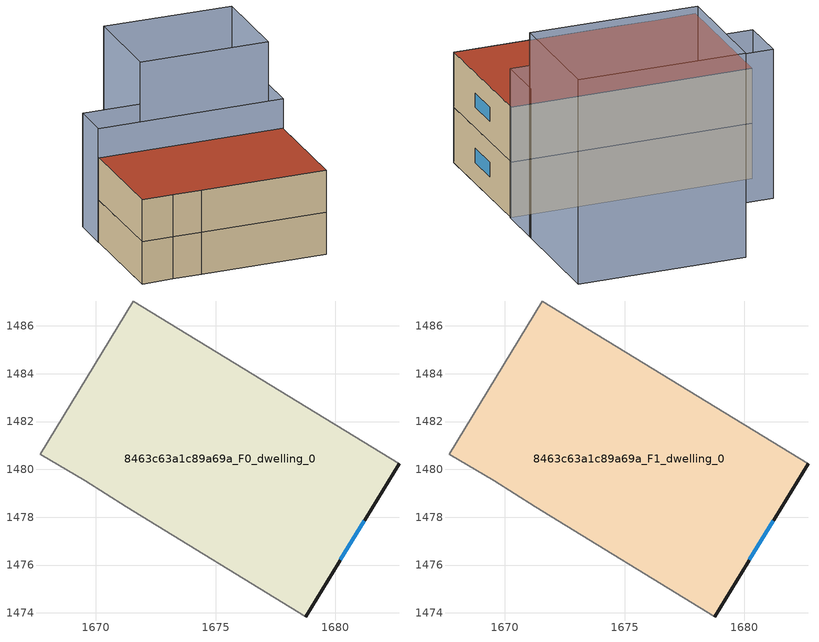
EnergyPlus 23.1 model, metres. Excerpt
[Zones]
8463c63a1c89a69a_F0_dwelling_0
 floor ground (EU_floor_Construction): 1682.67,1480.23 1678.77,1473.83 1671.26,1478.43 1669.56,1479.54 1667.66,1480.64 1671.57,1487.04 z0
 wall outside (EU_wall_Construction): 1678.77,1473.83 1682.67,1480.23 z0:3
 wall adiabatic (EU_wall_Construction): 1682.67,1480.23 1671.57,1487.04 1667.66,1480.64 1669.56,1479.54 1671.26,1478.43 1678.77,1473.83 z0:3
 window (EU_Window_Construction): 1680.22,1476.21 1681.22,1477.85 z1.12:1.88
8463c63a1c89a69a_F1_dwelling_0
 floor to 8463c63a1c89a69a_F0_dwelling_0 (EU_floor_Construction): 1682.67,1480.23 1678.77,1473.83 1671.26,1478.43 1669.56,1479.54 1667.66,1480.64 1671.57,1487.04 z3
 wall outside (EU_wall_Construction): 1678.77,1473.83 1682.67,1480.23 z3:6
 wall adiabatic (EU_wall_Construction): 1682.67,1480.23 1671.57,1487.04 1667.66,1480.64 1669.56,1479.54 1671.26,1478.43 1678.77,1473.83 z3:6
 window (EU_Window_Construction): 1680.22,1476.21 1681.22,1477.85 z4.12:4.88
 roof outside (EU_roof_Construction): 1678.77,1473.83 1682.67,1480.23 1671.57,1487.04 1667.66,1480.64 1669.56,1479.54 1671.26,1478.43 z6
shading: 1682.71,1480.21 1671.56,1487.04 / 1671.56,1487.04 1672.97,1489.35 / 1672.97,1489.35 1684.12,1482.51 / 1684.12,1482.51 1682.71,1480.21 z0:8.1; 1679.77,1492.64 1687.45,1487.89 / 1687.45,1487.89 1684.07,1482.43 / 1684.07,1482.43 1676.4,1487.18 / 1676.4,1487.18 1679.77,1492.64 z0:11.1
[Building]
EU S2 Campaign: North Axis=0; Terrain=City; Solar Distribution=FullExterior
[Site:Location]
Lyon-Bron: Latitude=45.75; Longitude=5; Time Zone=1; Elevation=198
[SizingPeriod:WeatherFileDays]
AnnualSizingPeriod: Begin Month=1; Begin Day of Month=1; End Month=12; End Day of Month=31; Day of Week for Start Day=Monday; Use Weather File Daylight Saving Period=No; Use Weather File Rain and Snow Indicators=No
[MATERIAL]
EU_InternalMass_Material: Roughness=MediumRough; Thickness=0.1; Conductivity=1; Density=1800; Specific Heat=900; Thermal Absorptance=0.9; Solar Absorptance=0.7; Visible Absorptance=0.7
[MATERIAL:NOMASS] Roughness=MediumRough; Thermal Absorptance=0.9; Solar Absorptance=0.7; Visible Absorptance=0.7
Name | Thermal Resistance
EU_wall_NoMass | 0.923011
EU_roof_NoMass | 0.422242
EU_floor_NoMass | 0.625
[WINDOWMATERIAL:SIMPLEGLAZINGSYSTEM]
EU_Window_SimpleGlazing: UFactor=3.92; Solar Heat Gain Coefficient=0.83; Visible Transmittance=0.83
[CONSTRUCTION]
EU_wall_Construction: EU_wall_NoMass
EU_roof_Construction: EU_roof_NoMass
EU_floor_Construction: EU_floor_NoMass
EU_Window_Construction: EU_Window_SimpleGlazing
EU_InternalMass_Construction: EU_InternalMass_Material
[ZONE] Type=1; Multiplier=1; Ceiling Height=autocalculate; Floor Area=autocalculate; Part of Total Floor Area=Yes
Name | Volume
8463c63a1c89a69a_F0_dwelling_0 | 292.681
8463c63a1c89a69a_F1_dwelling_0 | 292.682
[INTERNALMASS] Construction=EU_InternalMass_Construction; Surface Area=97.5607
Name | Zone or ZoneList
8463c63a1c89a69a_F0_dwelling_0_EU_InternalMass | 8463c63a1c89a69a_F0_dwelling_0
8463c63a1c89a69a_F1_dwelling_0_EU_InternalMass | 8463c63a1c89a69a_F1_dwelling_0
[OTHEREQUIPMENT] Fuel Type=Electricity; Design Level Calculation Method=Watts/Area; Power per Zone Floor Area=1; Fraction Latent=0; Fraction Radiant=0; Fraction Lost=0; Carbon Dioxide Generation Rate=0; EndUse Subcategory=EU_Step8_InternalGains
Name | Zone or ZoneList or Space or SpaceList | Schedule
EU_Step8_InternalGain_8463c63a1c89a69a_F0_dwelling_0_f000 | 8463c63a1c89a69a_F0_dwelling_0 | EU_Step8_GainSchedule_8463c63a1c89a69a_F0_dwelling_0_f000
EU_Step8_InternalGain_8463c63a1c89a69a_F1_dwelling_0_f000 | 8463c63a1c89a69a_F1_dwelling_0 | EU_Step8_GainSchedule_8463c63a1c89a69a_F1_dwelling_0_f000
[ZONEVENTILATION:DESIGNFLOWRATE] Schedule=EU_AlwaysOn; Design Flow Rate Calculation Method=AirChanges/Hour; Air Changes per Hour=0.64; Ventilation Type=Natural; Fan Pressure Rise=0; Fan Total Efficiency=1; Constant Term Coefficient=1; Temperature Term Coefficient=0; Velocity Term Coefficient=0; Velocity Squared Term Coefficient=0; Minimum Indoor Temperature=-100; Maximum Indoor Temperature=100; Delta Temperature=-100; Minimum Outdoor Temperature=-100; Maximum Outdoor Temperature=100; Maximum Wind Speed=40
Name | Zone or ZoneList or Space or SpaceList
EU_ConstantAir_8463c63a1c89a69a_F0_dwelling_0 | 8463c63a1c89a69a_F0_dwelling_0
EU_ConstantAir_8463c63a1c89a69a_F1_dwelling_0 | 8463c63a1c89a69a_F1_dwelling_0
[HVACTEMPLATE:THERMOSTAT] Constant Heating Setpoint=20; Constant Cooling Setpoint=50
EU_HeatOnly_8463c63a1c89a69a_F0_dwelling_0; EU_HeatOnly_8463c63a1c89a69a_F1_dwelling_0
[HVACTEMPLATE:ZONE:IDEALLOADSAIRSYSTEM] System Availability Schedule=EU_AlwaysOn; Maximum Heating Supply Air Temperature=50; Minimum Cooling Supply Air Temperature=13; Maximum Heating Supply Air Humidity Ratio=0.0156; Minimum Cooling Supply Air Humidity Ratio=0.0077; Heating Limit=NoLimit; Cooling Limit=NoLimit; Heating Availability Schedule=EU_AlwaysOn; Cooling Availability Schedule=EU_CoolingOff; Dehumidification Control Type=ConstantSensibleHeatRatio; Cooling Sensible Heat Ratio=0.7; Dehumidification Setpoint=60; Humidification Control Type=None; Humidification Setpoint=30; Outdoor Air Method=None; Outdoor Air Flow Rate per Person=0.00944; Outdoor Air Flow Rate per Zone Floor Area=0; Outdoor Air Flow Rate per Zone=0; Demand Controlled Ventilation Type=None; Outdoor Air Economizer Type=NoEconomizer; Heat Recovery Type=None; Sensible Heat Recovery Effectiveness=0.7; Latent Heat Recovery Effectiveness=0.65
Name | Template Thermostat
8463c63a1c89a69a_F0_dwelling_0 | EU_HeatOnly_8463c63a1c89a69a_F0_dwelling_0
8463c63a1c89a69a_F1_dwelling_0 | EU_HeatOnly_8463c63a1c89a69a_F1_dwelling_0
[SIZING:ZONE] Zone Cooling Design Supply Air Temperature Input Method=SupplyAirTemperature; Zone Cooling Design Supply Air Temperature=13; Zone Heating Design Supply Air Temperature Input Method=SupplyAirTemperature; Zone Heating Design Supply Air Temperature=50; Zone Cooling Design Supply Air Humidity Ratio=0.008; Zone Heating Design Supply Air Humidity Ratio=0.008; Cooling Design Air Flow Method=DesignDay; Cooling Design Air Flow Rate=0; Cooling Minimum Air Flow per Zone Floor Area=0.000762; Cooling Minimum Air Flow=0; Cooling Minimum Air Flow Fraction=0.2; Heating Design Air Flow Method=DesignDay; Heating Design Air Flow Rate=0; Heating Maximum Air Flow per Zone Floor Area=0.002032; Heating Maximum Air Flow=0.141576; Heating Maximum Air Flow Fraction=0.3; Account for Dedicated Outdoor Air System=No; Dedicated Outdoor Air System Control Strategy=NeutralSupplyAir; Dedicated Outdoor Air Low Setpoint Temperature for Design=autosize; Dedicated Outdoor Air High Setpoint Temperature for Design=autosize; Zone Load Sizing Method=Sensible Load Only No Latent Load; Zone Latent Cooling Design Supply Air Humidity Ratio Input Method=HumidityRatioDifference; Zone Cooling Design Supply Air Humidity Ratio Difference=0.005; Zone Latent Heating Design Supply Air Humidity Ratio Input Method=HumidityRatioDifference; Zone Humidification Design Supply Air Humidity Ratio Difference=0.005
8463c63a1c89a69a_F0_dwelling_0; 8463c63a1c89a69a_F1_dwelling_0
[SCHEDULE:CONSTANT]
Name | Hourly Value
EU_AlwaysOn | 1
EU_CoolingOff | 0
[SCHEDULE:FILE] Column Number=1; Rows to Skip at Top=0; Number of Hours of Data=8760; Column Separator=Comma; Interpolate to Timestep=No; Minutes per Item=60; Adjust Schedule for Daylight Savings=Yes
Name | File
EU_Step8_GainSchedule_8463c63a1c89a69a_F0_dwelling_0_f000 | ../../schedules/8463c63a1c89a69a/8463c63a1c89a69a_F0_dwelling_0_f000_gain.csv
EU_Step8_GainSchedule_8463c63a1c89a69a_F1_dwelling_0_f000 | ../../schedules/8463c63a1c89a69a/8463c63a1c89a69a_F1_dwelling_0_f000_gain.csv
